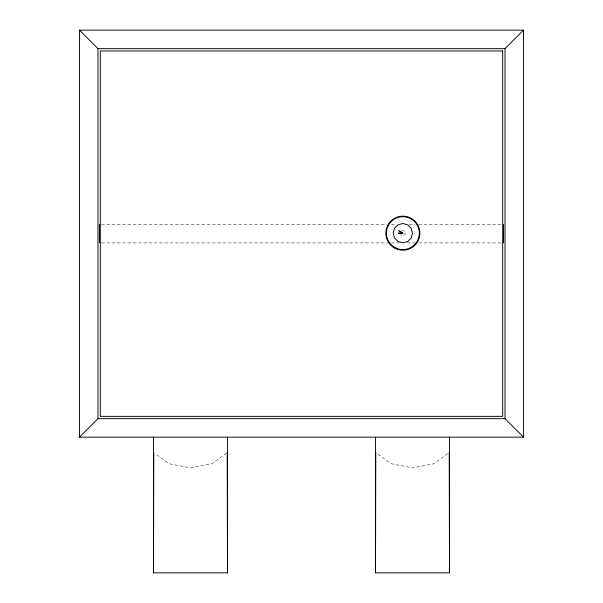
<?xml version="1.0" encoding="UTF-8"?>
<svg xmlns="http://www.w3.org/2000/svg" width="603" height="603" viewBox="0 0 603 603"><rect width="100%" height="100%" fill="white"/><g stroke="black" fill="none" stroke-linecap="round" stroke-linejoin="round"><path stroke-width="0.45" stroke-dasharray="3.02 2.26" d="M226.479 453.124L211.789 463.76L190.495 467.853L169.194 463.76L155.242 453.66M447.758 453.66L433.806 463.76L412.505 467.853L391.211 463.76L376.521 453.124M401.553 230.911L402.857 230.557L405.118 231.861L405.118 234.477L402.857 235.781L400.596 234.477M101.41 224.414L386.711 224.414M391.422 224.414L396.133 224.414M409.309 224.414L414.962 224.414M418.731 224.414L501.59 224.414M101.41 242.911L387.654 242.911M391.422 242.911L398.952 242.911M407.432 242.911L414.962 242.911M418.731 242.911L501.59 242.911"/><path stroke-width="0.9" d="M227.497 437.175L227.497 572.85L153.494 572.85L153.773 452.589M449.506 437.175L449.506 572.85L375.503 572.85L375.79 452.589M79.483 437.175L97.987 418.67L505.013 418.67L523.517 437.175L523.517 30.15L79.483 30.15L79.483 437.175L523.517 437.175M79.483 30.15L97.987 48.655L505.013 48.655L523.517 30.15M449.227 452.589L449.506 572.85M227.21 452.589L227.497 572.85M505.013 48.655L505.013 418.67M503.467 224.414L503.467 242.911M375.503 437.175L375.503 572.85M153.494 437.175L153.494 572.85M99.533 224.414L99.533 242.911M97.987 48.655L97.987 418.67M394.49 228.333L393.194 233.173L394.49 238.004L398.025 241.539L402.857 242.836L407.688 241.539L411.231 238.004L412.52 233.173L411.231 228.333L407.688 224.798L402.857 223.502L398.025 224.798L394.49 228.333M402.849 233.157L398.251 233.173L402.864 233.18L398.869 230.866L402.864 233.18M502.691 50.969L100.309 50.969L100.309 416.356L502.691 416.356L502.691 50.969M394.347 247.916A17.027 17.027 0 0 0 419.884 233.173A17.027 17.027 0 0 0 394.347 218.422A17.027 17.027 0 0 0 394.347 247.916M394.633 247.418A16.454 16.454 0 0 0 419.319 233.173A16.454 16.454 0 0 0 394.633 218.919A16.454 16.454 0 0 0 394.633 247.418"/></g></svg>
